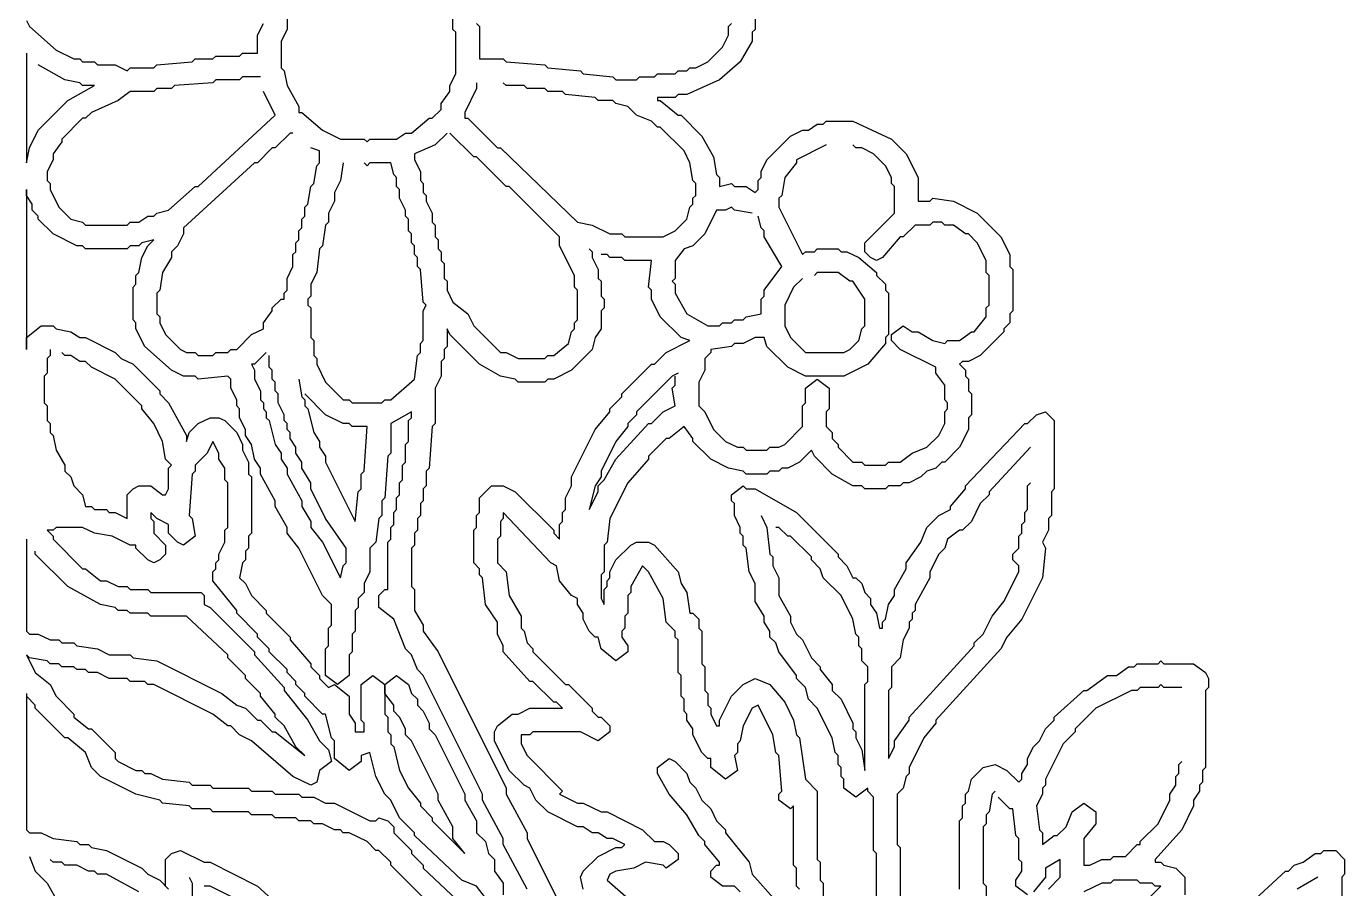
# Model space of a CAD drawing. Header units: metres. Extents: x 80 to 226, y 30 to 176.
# Drawn here: x 100.76 to 138.44, y 78.71 to 103.34 of the extents above; entities that cross this region are included whole.
import ezdxf

# ---------------------------------------------------------------- set-up
doc = ezdxf.new("R2010")
doc.units = ezdxf.units.M

msp = doc.modelspace()

# ---------------------------------------------------------------- linework, layer by layer
for points in [[(121.59, 104.102), (121.59, 103.255), (121.505, 103.171), (121.505, 102.917), (121.167, 102.324), (120.574, 101.816), (119.643, 101.393), (119.389, 101.393), (119.304, 101.308), (118.796, 101.308), (118.796, 101.223), (118.881, 101.223), (119.389, 100.8), (119.473, 100.8), (120.066, 100.207), (120.405, 99.615), (120.489, 99.107), (120.574, 99.022), (120.574, 98.768), (120.913, 98.853), (120.997, 98.768), (121.336, 98.768), (121.59, 98.599), (121.675, 98.683), (121.675, 98.937), (121.759, 99.022), (121.759, 99.191), (121.929, 99.53), (122.606, 100.207), (122.945, 100.377), (123.114, 100.377), (123.368, 100.546), (123.537, 100.546), (123.622, 100.631), (124.384, 100.631), (125.485, 100.123), (125.908, 99.699), (126.247, 99.022), (126.247, 98.345), (126.585, 98.345), (126.67, 98.429), (127.263, 98.345), (127.94, 98.006), (128.617, 97.329), (128.871, 96.821), (128.871, 96.482), (128.956, 96.397), (128.956, 95.212), (128.871, 95.127), (128.871, 94.873), (128.702, 94.704), (128.702, 94.619), (128.025, 93.942), (127.686, 93.773), (127.517, 93.773), (127.432, 93.688), (127.601, 93.519), (127.601, 93.349), (127.686, 93.265), (127.686, 92.926), (127.771, 92.841), (127.771, 92.249), (127.686, 92.164), (127.686, 91.825), (127.432, 91.317), (127.009, 90.894), (126.924, 90.894), (126.755, 90.725), (126.501, 90.64), (126.331, 90.471), (125.993, 90.301), (125.823, 90.301), (125.739, 90.217), (125.4, 90.217), (125.315, 90.132), (124.723, 90.132), (124.638, 90.217), (124.384, 90.217), (123.791, 90.555), (123.283, 91.063), (123.199, 91.233), (122.86, 90.894), (122.521, 90.725), (122.352, 90.725), (122.267, 90.64), (122.013, 90.64), (121.929, 90.555), (121.336, 90.555), (121.251, 90.64), (120.828, 90.725), (120.32, 90.979), (119.812, 91.487), (119.812, 91.571), (119.558, 91.91), (119.135, 91.571), (119.05, 91.571), (118.542, 91.063), (118.542, 90.979), (117.949, 90.301), (117.441, 89.285), (117.357, 88.608), (117.272, 88.523), (117.272, 87.761), (117.187, 87.677), (117.187, 86.999), (117.272, 86.83), (117.272, 87.253), (117.357, 87.338), (117.357, 87.507), (117.441, 87.592), (117.441, 87.761), (117.611, 88.1), (118.034, 88.523), (118.203, 88.608), (118.542, 88.608), (118.711, 88.523), (119.389, 87.761), (119.473, 87.423), (119.643, 87.169), (119.727, 86.576), (119.812, 86.576), (119.981, 86.407), (119.981, 86.153), (120.066, 86.068), (120.066, 85.137), (120.151, 85.052), (120.151, 84.375), (120.235, 84.29), (120.235, 83.951), (120.32, 83.867), (120.32, 83.697), (120.489, 83.359), (120.574, 83.359), (120.574, 83.528), (120.913, 84.205), (121.251, 84.544), (121.59, 84.713), (122.013, 84.544), (122.437, 84.036), (122.691, 83.528), (122.775, 83.105), (122.86, 83.02), (123.029, 81.835), (123.368, 81.496), (123.368, 79.549), (123.453, 79.464), (123.453, 78.956), (123.537, 78.871), (123.537, 78.448)], [(108.213, 103.679), (108.213, 103.255), (108.043, 102.917), (108.043, 102.155), (108.128, 102.07), (108.213, 101.647), (108.551, 101.054), (108.551, 100.885), (108.636, 100.885), (109.229, 100.377), (109.737, 100.123), (110.414, 100.123), (110.499, 100.038), (110.583, 100.123), (111.345, 100.123), (111.599, 100.292), (111.769, 100.292), (112.277, 100.715), (112.361, 100.715), (112.615, 100.969), (112.615, 101.139), (112.869, 101.477), (112.869, 101.647), (113.039, 101.985), (113.039, 103.171), (112.954, 103.255), (112.954, 103.594)], [(100.762, 103.509), (100.847, 103.34), (101.609, 102.663), (102.117, 102.409), (102.286, 102.409), (102.371, 102.324), (102.709, 102.324), (102.794, 102.239), (103.302, 102.239), (103.641, 102.07), (103.725, 102.155), (104.403, 102.155), (104.487, 102.239), (105.503, 102.324), (105.588, 102.409), (106.096, 102.409), (106.181, 102.493), (106.858, 102.493), (106.943, 102.578), (107.366, 102.578), (107.366, 103.086), (107.535, 103.425)], [(113.631, 103.425), (113.716, 103.34), (113.716, 102.409), (114.393, 102.409), (114.478, 102.324), (115.579, 102.239), (115.663, 102.155), (116.595, 102.07), (116.679, 101.985), (117.526, 101.901), (117.611, 101.816), (118.203, 101.816), (118.288, 101.901), (118.711, 101.901), (118.796, 101.985), (119.304, 101.985), (119.389, 102.07), (119.643, 102.07), (119.727, 102.155), (119.897, 102.155), (120.235, 102.324), (120.659, 102.747), (120.828, 103.086), (120.828, 103.34), (120.913, 103.425)], [(100.762, 102.578), (100.762, 99.445), (100.847, 99.869), (101.101, 100.377), (101.947, 101.223), (102.709, 101.647), (102.371, 101.647), (102.286, 101.731), (101.863, 101.816), (101.101, 102.239)], [(107.451, 101.901), (106.943, 101.901), (106.858, 101.816), (106.181, 101.816), (106.096, 101.731), (104.995, 101.647), (104.911, 101.562), (104.487, 101.562), (104.403, 101.477), (103.725, 101.477), (103.387, 101.223), (102.625, 100.885), (102.455, 100.715), (102.371, 100.715), (101.778, 100.123), (101.778, 100.038), (101.524, 99.699), (101.524, 99.53), (101.355, 99.191), (101.355, 98.937), (101.439, 98.853), (101.439, 98.683), (101.693, 98.175), (102.032, 97.837), (102.371, 97.752), (102.455, 97.667), (103.641, 97.667), (103.725, 97.752), (103.979, 97.752), (104.233, 97.921), (104.403, 97.921), (104.487, 98.006), (104.826, 98.091), (105.588, 98.768), (105.673, 98.768), (107.874, 100.8), (107.535, 101.477)], [(113.631, 101.731), (113.631, 101.562), (113.293, 100.885), (113.293, 100.715), (113.377, 100.715), (114.224, 99.869), (114.309, 99.869), (116.51, 97.752), (116.933, 97.667), (117.441, 97.413), (117.78, 97.413), (117.865, 97.329), (118.965, 97.329), (119.304, 97.498), (119.643, 97.837), (119.727, 98.175), (119.812, 98.26), (119.812, 98.429), (119.897, 98.514), (119.897, 98.853), (119.812, 98.937), (119.727, 99.445), (119.558, 99.784), (118.881, 100.461), (118.796, 100.461), (118.627, 100.631), (118.203, 100.8), (117.949, 101.054), (117.611, 101.139), (117.526, 101.223), (117.103, 101.223), (117.018, 101.308), (116.171, 101.393), (116.087, 101.477), (115.663, 101.477), (115.579, 101.562), (115.071, 101.562), (114.986, 101.647), (114.478, 101.647), (114.393, 101.731)], [(108.382, 100.292), (108.297, 100.292), (107.874, 99.869), (107.789, 99.869), (107.366, 99.445), (107.281, 99.445), (105.249, 97.583), (105.249, 97.413), (105.08, 97.075), (104.911, 96.905), (104.911, 96.736), (104.657, 96.313), (104.572, 95.805), (104.487, 95.72), (104.487, 95.127), (104.572, 95.043), (104.572, 94.873), (104.741, 94.535), (105.165, 94.111), (105.334, 94.027), (105.588, 94.027), (105.673, 93.942), (106.096, 93.942), (106.181, 94.027), (106.519, 94.027), (106.604, 94.111), (106.773, 94.111), (107.197, 94.535), (107.535, 94.704), (107.535, 94.873), (107.789, 95.212), (107.789, 95.297), (108.043, 95.551), (108.128, 95.551), (108.128, 95.72), (108.213, 95.805), (108.213, 96.143), (108.382, 96.482), (108.382, 96.821), (108.467, 96.905), (108.467, 97.159), (108.551, 97.244), (108.551, 97.498), (108.636, 97.583), (108.636, 97.837), (108.721, 97.921), (108.721, 98.175), (108.805, 98.26), (108.89, 98.768), (108.975, 98.853), (109.059, 99.361), (109.144, 99.445), (109.144, 99.784), (108.89, 99.869)], [(112.785, 100.292), (112.446, 99.953), (111.853, 99.699), (111.853, 99.53), (112.023, 99.191), (112.023, 98.937), (112.107, 98.853), (112.107, 98.599), (112.192, 98.514), (112.192, 98.345), (112.361, 98.006), (112.361, 97.752), (112.446, 97.667), (112.446, 97.329), (112.531, 97.244), (112.531, 96.99), (112.615, 96.905), (112.615, 96.651), (112.7, 96.567), (112.7, 96.143), (112.785, 96.059), (112.785, 95.805), (112.954, 95.466), (113.377, 95.127), (113.547, 94.789), (114.309, 94.027), (114.478, 94.027), (114.817, 93.857), (115.579, 93.857), (115.663, 93.942), (115.833, 93.942), (116.256, 94.281), (116.341, 94.619), (116.425, 94.704), (116.425, 94.873), (116.51, 94.958), (116.51, 95.805), (116.425, 95.889), (116.425, 96.228), (116.002, 97.075), (116.002, 97.329), (114.563, 98.768), (114.478, 98.768), (113.631, 99.615), (113.547, 99.615), (112.869, 100.292)], [(123.622, 99.953), (122.775, 99.53), (122.775, 99.445), (122.437, 99.022), (122.352, 98.514), (122.267, 98.429), (122.267, 98.175), (122.945, 96.821), (123.029, 96.905), (123.283, 96.905), (123.368, 96.99), (123.961, 96.99), (124.045, 96.905), (124.215, 96.905), (124.553, 96.736), (125.061, 96.313), (125.061, 96.228), (125.315, 95.974), (125.315, 95.805), (125.4, 95.72), (125.4, 94.535), (125.315, 94.45), (125.315, 94.281), (124.807, 93.688), (124.13, 93.349), (123.029, 93.349), (122.521, 93.603), (121.929, 94.196), (121.844, 94.45), (121.59, 94.45), (121.251, 94.281), (120.997, 94.281), (120.913, 94.196), (120.32, 94.111), (120.32, 94.027), (120.151, 93.857), (120.151, 93.519), (119.981, 93.18), (119.981, 92.503), (120.151, 92.333), (120.405, 91.825), (120.743, 91.487), (121.082, 91.317), (121.251, 91.317), (121.336, 91.233), (121.929, 91.233), (122.013, 91.317), (122.267, 91.317), (122.437, 91.402), (122.945, 91.91), (122.945, 92.503), (123.029, 92.587), (123.029, 93.011), (123.368, 93.265), (123.707, 93.011), (123.707, 92.418), (123.622, 92.333), (123.622, 91.91), (123.791, 91.741), (123.791, 91.571), (123.961, 91.402), (123.961, 91.317), (124.384, 90.894), (124.638, 90.894), (124.723, 90.809), (125.315, 90.809), (125.4, 90.894), (125.739, 90.894), (126.077, 91.148), (126.501, 91.317), (126.839, 91.656), (127.009, 91.995), (127.009, 92.333), (127.093, 92.418), (127.093, 92.587), (127.009, 92.672), (127.009, 93.095), (126.755, 93.434), (126.755, 93.603), (125.739, 94.111), (125.485, 94.365), (125.485, 94.535), (125.823, 94.789), (126.077, 94.619), (126.247, 94.619), (126.67, 94.365), (127.009, 94.281), (127.093, 94.365), (127.432, 94.365), (127.771, 94.619), (127.855, 94.619), (128.194, 95.043), (128.194, 95.297), (128.279, 95.381), (128.279, 96.228), (128.194, 96.313), (128.194, 96.651), (127.94, 97.159), (127.686, 97.413), (127.601, 97.413), (127.263, 97.667), (127.009, 97.667), (126.924, 97.752), (126.67, 97.752), (126.585, 97.667), (126.162, 97.667), (125.823, 97.329), (125.739, 97.329), (125.231, 96.736), (125.061, 96.651), (124.892, 96.736), (124.723, 96.905), (124.723, 97.159), (125.569, 98.006), (125.569, 98.768), (125.485, 98.853), (125.485, 99.022), (125.315, 99.361), (124.977, 99.699), (124.638, 99.869), (124.469, 99.869), (124.384, 99.953)], [(109.821, 99.445), (109.737, 98.937), (109.567, 98.599), (109.567, 98.345), (109.398, 98.006), (109.398, 97.752), (109.313, 97.667), (109.229, 97.075), (109.144, 96.99), (109.059, 96.313), (108.89, 95.974), (108.89, 95.635), (108.805, 95.551), (108.805, 95.381), (108.89, 95.297), (108.89, 94.45), (108.975, 94.365), (108.975, 93.942), (109.059, 93.857), (109.059, 93.688), (109.313, 93.18), (109.821, 92.672), (109.991, 92.672), (110.075, 92.587), (110.922, 92.587), (111.007, 92.672), (111.176, 92.672), (111.853, 93.265), (111.938, 93.942), (112.023, 94.027), (112.023, 94.281), (112.107, 94.365), (112.107, 95.212), (112.192, 95.381), (112.107, 95.466), (112.023, 96.397), (111.938, 96.482), (111.938, 96.736), (111.853, 96.821), (111.853, 97.075), (111.769, 97.159), (111.769, 97.413), (111.684, 97.498), (111.684, 97.837), (111.599, 97.921), (111.599, 98.091), (111.43, 98.429), (111.43, 98.683), (111.345, 98.768), (111.345, 99.022), (111.261, 99.107), (111.176, 99.445), (110.583, 99.445), (110.499, 99.361), (110.414, 99.445)], [(115.071, 78.702), (114.393, 79.972), (114.393, 80.141), (113.801, 81.242), (113.801, 81.411), (112.107, 84.798), (111.938, 84.967), (111.769, 85.391), (111.599, 85.56), (111.261, 86.407), (110.837, 86.745), (110.837, 87.084), (111.007, 87.253), (111.091, 87.253), (111.091, 88.608), (111.176, 88.693), (111.176, 89.031), (111.261, 89.116), (111.261, 89.455), (111.345, 89.539), (111.345, 89.878), (111.43, 89.963), (111.43, 90.301), (111.515, 90.386), (111.515, 90.809), (111.599, 90.894), (111.599, 91.402), (111.684, 91.487), (111.684, 92.079), (111.769, 92.164), (111.769, 92.333), (111.176, 91.995), (111.176, 91.148), (111.091, 91.063), (111.007, 89.878), (110.922, 89.793), (110.922, 89.37), (110.837, 89.285), (110.753, 88.608), (110.583, 88.439), (110.583, 87.761), (110.414, 87.423), (110.414, 87.169), (110.245, 86.999), (110.245, 86.745), (110.16, 86.661), (110.16, 86.068), (110.075, 85.983), (110.075, 85.475), (109.991, 85.391), (109.991, 84.798), (109.652, 84.544), (109.313, 84.798), (109.313, 85.56), (109.398, 85.645), (109.398, 86.153), (109.483, 86.237), (109.483, 86.83), (109.229, 87.084), (108.551, 88.439), (108.213, 88.862), (108.213, 89.031), (107.874, 89.624), (107.874, 89.793), (107.451, 90.555), (107.451, 90.725), (107.281, 90.979), (107.197, 91.402), (107.027, 91.656), (107.027, 91.825), (106.858, 92.164), (106.858, 92.418), (106.773, 92.503), (106.773, 92.672), (106.604, 93.011), (106.604, 93.265), (106.519, 93.349), (105.673, 93.265), (105.588, 93.349), (105.249, 93.349), (104.911, 93.519), (104.149, 94.196), (103.895, 94.704), (103.895, 94.873), (103.81, 94.958), (103.81, 95.889), (103.895, 95.974), (103.895, 96.228), (103.979, 96.313), (104.064, 96.736), (104.233, 97.075), (104.403, 97.244), (104.064, 97.159), (103.979, 97.075), (103.725, 97.075), (103.641, 96.99), (102.455, 96.99), (102.371, 97.075), (102.201, 97.075), (101.524, 97.413), (101.101, 97.837), (101.101, 97.921), (100.931, 98.091), (100.931, 98.26), (100.762, 98.514), (100.762, 98.683), (100.762, 94.111), (100.762, 94.45), (101.185, 94.789), (101.524, 94.789), (101.609, 94.704), (102.032, 94.619), (102.286, 94.45), (102.455, 94.45), (103.302, 94.027), (103.471, 93.857), (103.81, 93.688), (104.572, 92.926), (104.572, 92.841), (104.826, 92.587), (105.334, 91.656), (105.334, 91.487), (105.419, 91.741), (105.673, 91.995), (106.011, 92.164), (106.265, 92.164), (106.435, 92.079), (106.773, 91.741), (106.943, 91.402), (106.943, 91.233), (107.112, 90.894), (107.112, 90.555), (107.197, 90.471), (107.197, 88.862), (107.112, 88.777), (107.112, 88.439), (107.027, 88.354), (107.027, 88.1), (106.943, 88.015), (106.858, 87.592), (107.027, 87.423), (107.197, 87.084), (107.62, 86.661), (107.62, 86.576), (108.297, 85.899), (108.297, 85.814), (108.89, 85.137), (108.89, 85.052), (109.144, 84.798), (109.144, 84.713), (109.398, 84.459), (109.567, 84.544), (109.991, 84.205), (109.991, 83.697), (110.16, 83.443), (110.16, 83.189), (110.414, 83.189), (110.414, 83.443), (110.329, 83.528), (110.329, 84.544), (110.668, 84.798), (111.007, 84.544), (111.007, 83.697), (111.091, 83.613), (111.091, 83.189), (111.176, 83.105), (111.176, 82.851), (111.261, 82.766), (111.43, 82.089), (111.684, 81.581), (112.023, 81.157), (112.023, 81.073), (112.361, 80.734), (112.361, 80.649), (113.293, 79.718), (112.954, 80.141), (112.954, 80.48), (112.531, 81.242), (112.531, 81.411), (111.769, 82.935), (111.599, 83.105), (111.599, 83.274), (111.43, 83.613), (111.261, 83.782), (111.261, 83.951), (111.007, 84.29), (111.007, 84.544), (111.345, 84.798), (111.684, 84.544), (111.769, 84.29), (111.938, 84.121), (111.938, 83.951), (112.107, 83.782), (112.277, 83.443), (112.277, 83.274), (112.446, 83.105), (113.293, 81.411), (113.293, 81.242), (113.631, 80.649), (113.631, 80.311), (113.885, 80.057), (113.97, 79.718), (114.139, 79.549), (114.139, 79.21), (114.393, 78.871), (114.393, 78.533)], [(121.505, 98.006), (120.997, 98.091), (120.913, 98.175), (120.743, 98.091), (120.489, 98.091), (120.151, 97.413), (119.812, 97.075), (119.558, 96.99), (119.304, 96.651), (119.304, 96.143), (119.219, 96.059), (119.304, 95.974), (119.304, 95.72), (119.643, 95.127), (120.235, 94.789), (120.574, 94.789), (120.659, 94.873), (120.913, 94.873), (120.997, 94.958), (121.251, 94.958), (121.336, 95.043), (121.759, 95.127), (121.759, 95.551), (121.844, 95.635), (121.844, 95.805), (122.352, 96.482), (121.844, 97.329), (121.844, 97.498), (121.759, 97.583), (121.675, 97.921)], [(116.849, 96.99), (116.933, 96.905), (116.933, 96.736), (117.103, 96.397), (117.103, 96.143), (117.187, 96.059), (117.187, 95.635), (117.272, 95.551), (117.272, 95.297), (117.187, 95.212), (117.187, 94.704), (117.018, 94.45), (116.933, 94.111), (116.341, 93.519), (115.833, 93.265), (115.663, 93.265), (115.579, 93.18), (114.817, 93.18), (114.732, 93.265), (114.309, 93.349), (113.716, 93.688), (112.869, 94.535), (112.785, 94.704), (112.785, 94.196), (112.7, 94.111), (112.7, 93.857), (112.615, 93.773), (112.615, 93.349), (112.446, 93.011), (112.446, 91.995), (112.361, 91.91), (112.277, 90.725), (112.192, 90.64), (112.192, 90.217), (112.107, 90.132), (112.107, 89.793), (112.023, 89.709), (112.023, 89.37), (111.938, 89.285), (111.938, 88.947), (111.853, 88.862), (111.853, 88.523), (111.769, 88.439), (111.769, 87.338), (111.853, 87.253), (111.853, 86.661), (112.107, 86.237), (112.107, 86.068), (112.531, 85.475), (114.478, 81.581), (114.478, 81.411), (115.071, 80.311), (115.071, 80.141), (116.341, 77.601)], [(116.679, 78.702), (116.595, 79.041), (116.679, 79.21), (117.103, 79.633), (117.611, 79.887), (117.78, 79.887), (117.865, 79.972), (117.526, 80.141), (117.357, 80.141), (117.103, 80.311), (116.933, 80.311), (116.679, 80.48), (116.51, 80.48), (115.663, 80.903), (115.325, 81.242), (115.155, 81.581), (114.986, 81.665), (114.563, 82.089), (114.139, 82.935), (114.139, 83.189), (114.224, 83.359), (114.647, 83.697), (114.817, 83.697), (115.155, 83.867), (116.087, 83.867), (115.917, 84.036), (115.833, 84.036), (115.24, 84.629), (115.155, 84.629), (114.393, 85.475), (114.393, 85.645), (114.224, 85.983), (114.224, 86.322), (113.885, 86.83), (113.801, 87.592), (113.716, 87.677), (113.716, 87.846), (113.547, 88.015), (113.547, 88.947), (113.631, 89.031), (113.631, 89.37), (113.716, 89.455), (113.716, 89.878), (114.055, 90.217), (114.393, 90.217), (114.732, 90.047), (115.833, 88.947), (115.833, 88.862), (116.002, 88.693), (116.002, 89.116), (116.087, 89.201), (116.087, 89.455), (116.171, 89.539), (116.171, 89.878), (116.341, 90.217), (116.341, 90.471), (117.018, 91.825), (117.441, 92.333), (117.441, 92.418), (117.78, 92.757), (117.78, 92.841), (118.627, 93.688), (118.711, 93.688), (119.05, 94.027), (119.727, 94.365), (119.473, 94.45), (118.881, 95.043), (118.627, 95.551), (118.627, 95.805), (118.542, 95.889), (118.627, 96.651), (117.865, 96.651), (117.78, 96.736), (117.441, 96.736), (117.357, 96.821), (117.187, 96.821)], [(122.945, 96.143), (122.691, 95.889), (122.437, 95.381), (122.437, 94.789), (122.606, 94.45), (123.029, 94.027), (124.13, 94.027), (124.299, 94.111), (124.553, 94.365), (124.638, 94.704), (124.723, 94.789), (124.723, 95.551), (124.384, 96.059), (124.299, 96.059), (123.961, 96.313), (123.368, 96.313), (123.283, 96.228)], [(101.439, 94.111), (101.439, 93.942), (101.355, 93.857), (101.355, 93.434), (101.27, 93.349), (101.27, 92.587), (101.355, 92.503), (101.355, 92.079), (101.439, 91.995), (101.439, 91.741), (101.524, 91.656), (101.609, 91.233), (101.863, 90.809), (101.863, 90.64), (102.032, 90.471), (102.117, 90.217), (102.371, 89.963), (102.455, 89.624), (102.625, 89.624), (102.709, 89.539), (103.048, 89.539), (103.133, 89.455), (103.302, 89.455), (103.641, 89.285), (103.641, 89.963), (103.81, 90.132), (103.979, 90.217), (104.318, 90.217), (104.657, 89.963), (104.741, 89.963), (104.826, 90.132), (104.826, 90.725), (104.911, 90.809), (104.741, 90.979), (104.657, 91.487), (104.403, 91.995), (104.064, 92.418), (104.064, 92.503), (103.302, 93.265), (102.625, 93.603), (102.455, 93.773), (102.286, 93.773), (102.032, 93.942), (101.863, 93.942), (101.778, 94.027)], [(107.62, 94.027), (107.281, 93.688), (107.197, 93.688), (107.281, 93.519), (107.281, 93.265), (107.451, 92.926), (107.451, 92.672), (107.535, 92.587), (107.535, 92.418), (107.62, 92.333), (107.62, 92.164), (107.705, 92.079), (107.874, 91.402), (108.043, 91.148), (108.043, 90.979), (108.213, 90.725), (108.213, 90.555), (108.636, 89.793), (108.636, 89.624), (108.89, 89.201), (108.89, 89.031), (109.229, 88.608), (109.737, 87.592), (109.821, 87.931), (109.906, 88.015), (109.906, 88.439), (109.313, 89.285), (108.89, 90.132), (108.89, 90.301), (108.636, 90.725), (108.636, 90.894), (108.467, 91.148), (108.467, 91.317), (108.297, 91.571), (108.297, 91.741), (108.213, 91.825), (108.213, 91.995), (108.128, 92.079), (108.128, 92.249), (107.959, 92.587), (107.959, 92.841), (107.874, 92.926), (107.874, 93.18), (107.789, 93.265), (107.789, 93.519), (107.705, 93.603), (107.705, 93.942)], [(108.551, 93.265), (108.636, 92.757), (108.721, 92.672), (108.721, 92.503), (108.805, 92.418), (108.975, 91.741), (109.144, 91.487), (109.144, 91.317), (109.313, 91.063), (109.313, 90.894), (110.16, 89.201), (110.245, 90.047), (110.329, 90.132), (110.329, 90.555), (110.414, 90.64), (110.499, 91.91), (110.075, 91.91), (109.991, 91.995), (109.821, 91.995), (109.313, 92.249), (108.721, 92.841)], [(119.389, 93.434), (119.219, 93.349), (118.203, 92.333), (118.203, 92.249), (117.949, 91.995), (117.949, 91.91), (117.611, 91.487), (117.187, 90.64), (117.187, 90.471), (117.018, 90.217), (116.849, 89.539), (117.103, 90.047), (117.103, 90.217), (117.272, 90.386), (117.611, 90.979), (118.542, 91.995), (118.627, 91.995), (118.965, 92.333), (119.304, 92.503), (119.219, 93.011), (119.304, 93.095), (119.304, 93.349)], [(125.061, 77.093), (125.061, 79.718), (124.977, 79.803), (124.977, 81.327), (124.807, 81.496), (124.807, 81.581), (124.469, 81.327), (124.13, 81.581), (124.13, 81.835), (124.045, 81.919), (124.045, 82.173), (123.961, 82.258), (123.961, 82.512), (123.876, 82.597), (123.791, 83.02), (123.368, 83.867), (123.114, 84.121), (123.029, 84.459), (122.775, 84.713), (122.775, 84.798), (122.267, 85.475), (122.183, 85.729), (122.013, 85.899), (122.013, 86.068), (121.844, 86.322), (121.844, 86.491), (121.59, 86.915), (121.59, 87.423), (121.421, 87.761), (121.336, 88.439), (121.251, 88.523), (121.251, 88.777), (121.167, 88.862), (121.167, 89.031), (120.997, 89.37), (120.997, 89.709), (120.913, 89.793), (120.913, 89.963), (121.251, 90.217), (121.336, 90.132), (121.59, 90.132), (122.775, 89.455), (123.961, 88.269), (123.961, 88.185), (124.215, 87.931), (124.384, 87.592), (124.469, 87.592), (124.638, 87.423), (124.723, 87.169), (124.892, 86.999), (124.892, 86.83), (125.061, 86.576), (125.146, 86.153), (125.231, 86.153), (125.231, 86.322), (125.315, 86.407), (125.4, 86.83), (125.569, 87.084), (125.569, 87.253), (125.908, 87.846), (125.908, 88.015), (126.331, 88.608), (126.501, 89.031), (126.839, 89.37), (127.178, 89.539), (127.178, 89.624), (127.601, 90.132), (127.601, 90.217), (129.295, 91.995), (129.379, 91.995), (129.633, 92.249), (129.887, 92.333), (130.141, 92.079), (130.141, 90.132), (130.057, 90.047), (130.057, 89.37), (129.972, 89.285), (129.972, 88.947), (129.803, 88.608), (129.887, 88.439), (129.803, 87.592), (129.21, 86.407), (128.787, 85.899), (128.617, 85.56), (126.755, 83.528), (126.755, 83.443), (126.416, 83.02), (125.993, 82.173), (125.993, 82.004), (125.908, 81.919), (125.823, 81.581), (125.654, 81.411), (125.654, 79.972), (125.739, 79.887), (125.739, 77.263)], [(113.885, 78.448), (113.631, 78.787), (113.208, 78.956), (111.853, 80.226), (111.853, 80.311), (111.43, 80.734), (111.176, 81.242), (111.007, 81.411), (110.753, 81.919), (110.583, 82.597), (110.329, 82.512), (110.329, 82.343), (109.991, 82.089), (109.567, 82.427), (109.567, 82.935), (109.483, 83.02), (109.313, 83.697), (109.229, 83.697), (108.721, 84.205), (108.721, 84.29), (108.467, 84.544), (108.467, 84.629), (108.213, 84.883), (108.213, 84.967), (107.705, 85.475), (107.705, 85.56), (107.366, 85.899), (107.366, 85.983), (106.773, 86.576), (106.773, 86.661), (106.096, 87.507), (106.096, 87.761), (106.181, 87.846), (106.181, 88.015), (106.265, 88.1), (106.265, 88.269), (106.435, 88.608), (106.435, 88.947), (106.519, 89.031), (106.519, 90.301), (106.435, 90.386), (106.435, 90.725), (106.265, 90.979), (106.265, 91.148), (106.096, 91.487), (105.927, 91.148), (105.588, 90.809), (105.588, 90.64), (105.503, 90.555), (105.419, 89.37), (105.503, 89.285), (105.588, 88.777), (105.249, 88.523), (105.08, 88.608), (104.826, 88.862), (104.826, 89.116), (104.487, 89.285), (104.318, 89.455), (104.318, 89.285), (104.403, 89.201), (104.403, 88.862), (104.741, 88.523), (104.741, 88.269), (104.572, 88.1), (104.403, 88.015), (104.233, 88.1), (103.895, 88.439), (103.895, 88.523), (103.725, 88.523), (103.217, 88.777), (102.709, 88.862), (102.371, 89.031), (101.609, 89.031), (101.524, 88.947), (101.355, 88.947), (101.524, 88.777), (101.524, 88.693), (102.371, 87.846), (102.455, 87.846), (102.879, 87.507), (103.048, 87.507), (103.387, 87.338), (103.641, 87.338), (103.725, 87.253), (104.233, 87.253), (104.318, 87.169), (105.757, 87.169), (105.842, 87.084), (105.842, 86.83), (106.011, 86.745), (107.281, 85.475), (107.281, 85.391), (108.128, 84.459), (108.128, 84.375), (108.805, 83.528), (109.144, 82.935), (109.398, 82.681), (109.483, 82.343), (109.144, 82.089), (109.059, 81.75), (108.89, 81.665), (108.382, 81.919), (107.197, 82.935), (106.858, 83.105), (106.604, 83.359), (106.519, 83.359), (106.096, 83.697), (104.403, 84.544), (104.233, 84.544), (104.149, 84.629), (103.725, 84.629), (103.641, 84.713), (103.133, 84.713), (102.794, 84.883), (102.54, 84.883), (102.455, 84.967), (102.201, 84.967), (102.117, 85.052), (101.778, 85.052), (101.693, 85.137), (101.439, 85.137), (101.355, 85.221), (100.847, 85.306), (100.762, 85.391), (101.016, 84.883), (101.439, 84.544), (101.609, 84.205), (102.117, 83.697), (102.117, 83.613), (102.54, 83.274), (102.625, 83.274), (103.302, 82.597), (103.302, 82.427), (103.387, 82.343), (103.895, 82.089), (104.064, 82.089), (104.149, 82.004), (104.318, 82.004), (104.657, 81.835), (105.419, 81.75), (105.503, 81.665), (106.011, 81.665), (106.096, 81.581), (107.112, 81.581), (107.197, 81.496), (107.789, 81.496), (107.874, 81.411), (108.551, 81.411), (108.636, 81.327), (108.975, 81.327), (109.313, 81.157), (109.567, 81.157), (110.583, 80.649), (110.753, 80.649), (110.837, 80.734), (111.091, 80.649), (111.261, 80.48), (111.261, 80.311), (111.769, 79.803), (111.769, 79.718), (112.107, 79.379), (112.107, 79.295), (113.547, 77.94)], [(129.464, 91.317), (128.279, 90.047), (128.279, 89.963), (128.025, 89.709), (127.771, 89.201), (127.517, 88.947), (127.432, 88.947), (127.093, 88.693), (127.009, 88.439), (126.839, 88.269), (126.585, 87.761), (126.585, 87.592), (126.162, 86.83), (126.162, 86.661), (126.077, 86.576), (126.077, 86.407), (125.993, 86.322), (125.993, 86.153), (125.823, 85.814), (125.739, 85.306), (125.485, 85.052), (125.485, 84.459), (125.4, 84.375), (125.4, 82.427), (125.569, 82.766), (125.569, 82.935), (125.993, 83.528), (125.993, 83.613), (127.855, 85.645), (127.855, 85.729), (128.109, 85.983), (128.363, 86.491), (128.702, 86.915), (129.125, 87.761), (129.125, 87.931), (128.956, 88.1), (128.956, 88.269), (129.125, 88.439), (129.125, 88.777), (129.21, 88.862), (129.21, 89.116), (129.295, 89.201), (129.295, 89.455), (129.379, 89.539), (129.379, 90.217), (129.464, 90.301)], [(122.86, 78.702), (122.775, 78.787), (122.775, 79.295), (122.691, 79.379), (122.691, 81.073), (122.606, 80.988), (122.267, 81.242), (122.267, 81.411), (122.352, 81.496), (122.267, 82.512), (122.183, 82.597), (122.098, 83.105), (121.675, 83.951), (121.505, 83.867), (121.251, 83.359), (121.167, 82.935), (121.082, 82.851), (121.082, 82.597), (120.997, 82.512), (121.082, 82.089), (120.743, 81.835), (120.32, 82.173), (120.32, 82.427), (120.235, 82.427), (120.066, 82.597), (119.812, 83.105), (119.812, 83.274), (119.643, 83.528), (119.643, 83.697), (119.558, 83.782), (119.558, 84.121), (119.473, 84.205), (119.473, 84.798), (119.389, 84.883), (119.389, 85.814), (119.304, 85.899), (119.304, 86.068), (119.05, 86.322), (118.965, 86.999), (118.542, 87.761), (118.373, 87.931), (118.034, 87.338), (118.034, 87.169), (117.949, 87.084), (117.949, 86.576), (117.865, 86.491), (117.865, 86.153), (117.78, 86.068), (117.78, 85.899), (117.949, 85.645), (117.949, 85.475), (117.611, 85.221), (117.187, 85.56), (117.103, 85.899), (117.018, 85.899), (116.849, 86.068), (116.679, 86.407), (116.679, 86.576), (116.51, 86.83), (116.51, 86.999), (116.341, 87.084), (116.002, 87.507), (115.917, 87.931), (115.748, 88.015), (114.393, 89.455), (114.393, 89.285), (114.309, 89.201), (114.309, 88.777), (114.224, 88.693), (114.224, 88.015), (114.478, 87.761), (114.563, 87.084), (114.901, 86.491), (114.901, 86.153), (114.986, 86.068), (115.071, 85.729), (115.24, 85.56), (115.24, 85.475), (116.171, 84.544), (116.256, 84.544), (116.933, 83.867), (116.933, 83.782), (117.103, 83.613), (117.187, 83.613), (117.441, 83.359), (117.441, 83.189), (117.103, 82.935), (116.595, 83.189), (115.24, 83.189), (115.155, 83.105), (114.901, 83.105), (114.901, 82.851), (115.071, 82.512), (116.087, 81.496), (116.002, 81.411), (116.51, 81.157), (116.679, 81.157), (117.187, 80.903), (117.357, 80.903), (118.373, 80.395), (118.711, 80.057), (118.965, 80.057), (119.135, 79.972), (119.389, 79.718), (119.389, 79.549), (119.05, 79.295), (118.965, 79.379), (118.457, 79.464), (118.119, 79.295), (117.611, 79.21), (117.441, 79.125), (117.357, 78.956), (118.034, 78.363)], [(121.759, 89.37), (121.929, 89.031), (122.013, 88.269), (122.098, 88.185), (122.098, 87.931), (122.267, 87.592), (122.267, 87.084), (122.606, 86.491), (122.606, 86.322), (122.775, 85.983), (122.945, 85.814), (123.199, 85.306), (123.453, 85.052), (123.453, 84.967), (123.791, 84.544), (123.791, 84.375), (124.045, 84.121), (124.384, 83.443), (124.384, 83.274), (124.469, 83.189), (124.469, 83.02), (124.638, 82.681), (124.723, 82.089), (124.723, 84.544), (124.807, 84.629), (124.807, 85.052), (124.638, 85.221), (124.638, 85.56), (124.553, 85.645), (124.553, 85.899), (124.469, 85.983), (124.384, 86.407), (124.045, 87.084), (123.537, 87.592), (123.453, 87.846), (123.199, 88.1), (123.199, 88.185), (122.606, 88.777), (122.521, 88.777), (122.267, 89.031), (122.183, 89.031)], [(100.762, 88.693), (100.762, 86.068), (100.847, 85.983), (101.101, 85.983), (101.439, 85.814), (101.693, 85.814), (101.778, 85.729), (102.117, 85.729), (102.201, 85.645), (102.794, 85.56), (103.133, 85.391), (103.725, 85.391), (103.81, 85.306), (104.487, 85.221), (106.35, 84.29), (106.773, 83.951), (107.027, 83.867), (107.366, 83.528), (107.451, 83.528), (107.789, 83.189), (107.874, 83.189), (108.721, 82.512), (108.467, 82.766), (108.128, 83.359), (107.874, 83.613), (107.874, 83.697), (107.451, 84.205), (107.451, 84.29), (107.027, 84.713), (107.027, 84.798), (106.519, 85.306), (106.519, 85.391), (105.334, 86.491), (104.318, 86.491), (104.233, 86.576), (103.725, 86.576), (103.641, 86.661), (103.387, 86.661), (103.302, 86.745), (102.879, 86.83), (101.947, 87.338), (101.016, 88.269), (101.016, 88.354)], [(127.432, 78.702), (127.432, 80.649), (127.517, 80.734), (127.517, 81.073), (127.601, 81.157), (127.601, 81.411), (127.686, 81.496), (127.771, 81.835), (128.109, 82.173), (128.448, 82.258), (128.787, 82.089), (129.125, 81.75), (129.21, 81.835), (129.21, 82.004), (129.379, 82.258), (129.379, 82.427), (129.549, 82.766), (129.718, 82.935), (129.887, 83.274), (130.141, 83.528), (130.141, 83.613), (130.988, 84.375), (131.073, 84.375), (131.665, 84.798), (131.919, 84.798), (132.258, 85.052), (132.427, 85.052), (132.512, 85.137), (133.105, 85.137), (133.189, 85.221), (133.274, 85.137), (134.121, 85.137), (134.459, 84.883), (134.544, 84.713), (134.544, 84.459), (134.459, 84.375), (134.459, 82.173), (134.375, 82.089), (134.375, 81.75), (134.29, 81.665), (134.29, 81.496), (134.121, 81.242), (134.121, 81.073), (133.782, 80.395), (133.02, 79.549), (133.02, 79.464), (133.189, 79.464), (133.274, 79.379), (133.613, 79.295), (133.867, 79.041), (133.867, 78.533)], [(133.782, 84.459), (133.274, 84.459), (133.189, 84.544), (133.105, 84.459), (132.597, 84.459), (132.512, 84.375), (132.343, 84.375), (131.327, 83.867), (130.734, 83.274), (130.734, 83.189), (130.395, 82.851), (129.887, 81.835), (129.887, 81.665), (129.803, 81.581), (129.803, 81.411), (129.633, 81.073), (129.718, 80.395), (129.803, 80.311), (129.803, 79.972), (130.141, 80.226), (130.226, 80.226), (130.48, 80.48), (130.649, 80.903), (130.988, 81.157), (131.327, 80.903), (131.327, 80.565), (130.988, 80.141), (130.988, 79.379), (131.157, 79.379), (131.496, 79.549), (131.75, 79.549), (131.835, 79.633), (132.173, 79.633), (132.512, 79.972), (132.597, 79.972), (132.597, 80.057), (133.105, 80.565), (133.443, 81.242), (133.443, 81.411), (133.613, 81.665), (133.613, 81.919), (133.697, 82.004), (133.697, 82.258), (133.782, 82.343)], [(100.762, 84.29), (100.762, 80.395), (100.847, 80.311), (101.185, 80.311), (101.524, 80.141), (102.201, 80.057), (102.286, 79.972), (102.54, 79.972), (102.625, 79.887), (103.048, 79.803), (104.064, 79.295), (104.233, 79.125), (104.572, 78.956), (104.826, 78.702), (104.741, 78.787), (104.741, 79.549), (104.911, 79.718), (105.165, 79.803), (105.842, 79.464), (106.011, 79.464), (107.366, 78.787), (108.297, 77.94)], [(112.7, 77.855), (111.176, 79.379), (111.176, 79.464), (110.837, 79.803), (110.753, 79.803), (110.499, 80.057), (109.991, 80.311), (109.821, 80.311), (109.737, 80.395), (109.567, 80.395), (109.229, 80.565), (108.975, 80.565), (108.89, 80.649), (108.551, 80.649), (108.467, 80.734), (107.874, 80.734), (107.789, 80.819), (107.197, 80.819), (107.112, 80.903), (106.096, 80.903), (106.011, 80.988), (105.503, 80.988), (105.419, 81.073), (104.657, 81.157), (104.572, 81.242), (103.895, 81.411), (102.879, 81.919), (102.625, 82.173), (102.455, 82.597), (101.947, 83.02), (101.863, 83.02), (101.016, 83.867), (101.016, 83.951), (100.762, 84.205)], [(121.167, 78.617), (120.997, 78.787), (120.659, 78.787), (120.32, 79.041), (120.32, 79.21), (120.489, 79.379), (120.574, 79.379), (120.574, 79.464), (120.151, 79.972), (120.151, 80.057), (119.981, 80.226), (119.643, 80.819), (119.135, 81.411), (118.796, 82.004), (118.796, 82.173), (119.135, 82.427), (119.304, 82.343), (119.643, 82.004), (119.727, 81.75), (119.897, 81.581), (120.066, 81.242), (120.32, 80.988), (120.489, 80.649), (120.743, 80.395), (120.743, 80.311), (121.421, 79.464), (121.505, 79.125), (122.183, 78.363)], [(128.448, 81.496), (128.363, 81.411), (128.279, 80.903), (128.194, 80.819), (128.194, 80.565), (128.109, 80.48), (128.109, 78.871), (128.194, 78.787), (128.194, 78.279)], [(129.379, 78.533), (129.041, 78.787), (129.041, 78.956), (129.21, 79.21), (129.21, 79.464), (129.125, 79.549), (129.125, 80.141), (129.041, 80.226), (128.956, 80.988), (128.871, 80.988), (128.533, 81.327)], [(100.847, 79.633), (101.016, 79.21), (101.355, 78.871), (101.693, 78.279)], [(103.979, 78.617), (103.048, 79.125), (102.794, 79.125), (102.709, 79.21), (102.54, 79.21), (102.201, 79.379), (101.863, 79.379), (101.778, 79.464), (101.524, 79.464), (101.439, 79.549)], [(129.972, 78.702), (130.311, 79.041), (130.311, 79.549), (129.887, 79.295), (129.887, 79.041), (129.549, 78.617)], [(135.645, 78.194), (136.745, 79.21), (136.83, 79.21), (136.999, 79.379), (137.253, 79.464), (137.592, 79.718), (137.761, 79.718), (137.846, 79.803), (138.185, 79.803), (138.439, 79.549), (138.439, 79.125), (138.354, 79.041), (138.354, 78.448)], [(105.419, 79.041), (105.503, 78.871), (105.503, 78.448)], [(106.858, 78.363), (106.011, 78.787), (105.842, 78.787)], [(132.681, 78.279), (133.189, 78.787), (133.02, 78.787), (132.935, 78.871), (132.597, 78.871), (132.512, 78.956), (131.835, 78.956), (131.75, 78.871), (131.496, 78.871), (130.988, 78.617)], [(137.677, 79.041), (137.084, 78.702)]]:
    msp.add_lwpolyline(points)

doc.saveas('drawing.dxf')
